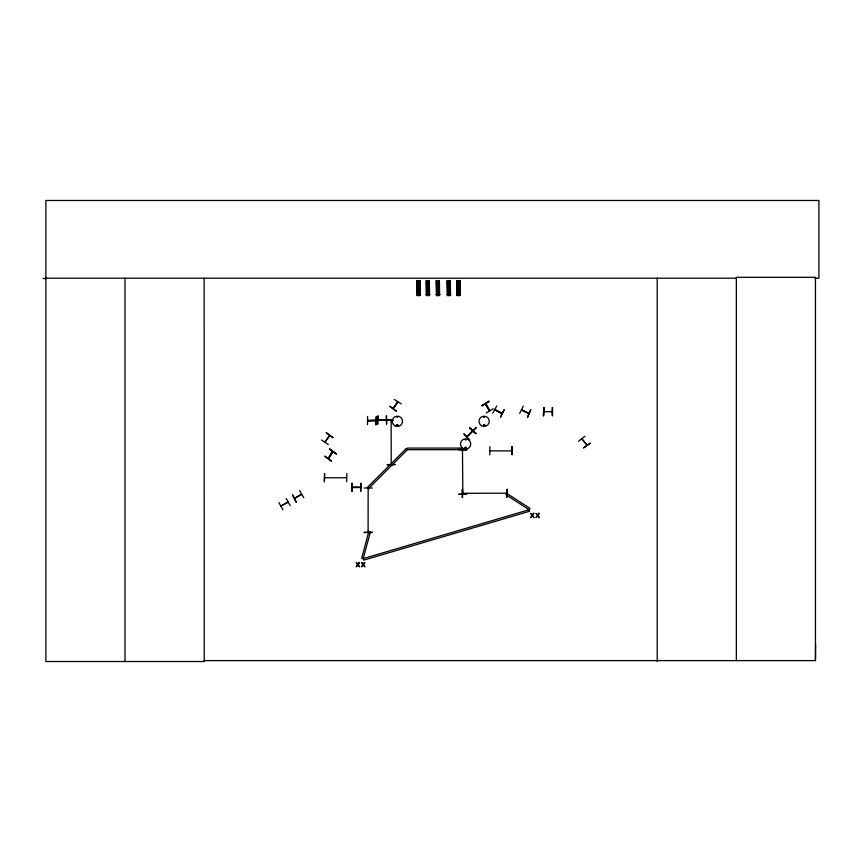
<?xml version="1.0" encoding="UTF-8"?>
<svg xmlns="http://www.w3.org/2000/svg" width="862" height="862" viewBox="0 0 862 862"><rect width="100%" height="100%" fill="white"/><g stroke="black" fill="none" stroke-linecap="round" stroke-linejoin="round"><path stroke-width="1.29" d="M367.514 424.697L367.589 416.454M375.832 420.839C355.047 421.787 379.614 419.147 374.905 420.839M368.419 420.365L367.589 420.43M375.875 424.729L376.306 416.497L375.81 424.729M543.426 415.732L543.879 407.489L543.383 415.732M543.728 415.732L543.76 407.489M544.03 411.799L552.1 411.508M544.687 411.756L543.879 411.422M551.271 411.788L551.982 411.476M552.197 415.764L552.23 407.532M552.542 415.764L552.531 407.532M814.87 278.2L818.9 278.2L818.9 200.48L45.88 200.48L45.88 661.52L204.251 661.52L204.143 660.615L815.463 660.615L815.581 643.946M332.894 451.893C322.507 468.885 332.926 448.531 332.473 452.518M368.44 488.032L368.44 488.948L368.149 488.032M368.483 488.776L368.149 488.118L368.096 532.091L368.149 531.229M391.143 420.602L391.229 464.456L391.542 463.734M391.607 421.173L391.553 420.451L391.186 421.173M462.905 449.975L462.538 450.718M396.606 425.16C398.675 422.746 397.835 427.53 396.692 425.354M396.865 425.009C397.813 427.186 398.179 423.285 396.919 425.16M465.189 439.577L466.008 439.922L465.264 439.491M465.06 447.82C466.536 445.966 465.879 449.835 465.146 447.701M483.593 425.009C485.112 427.132 484.078 422.973 483.787 425.505M484.853 425.354C483.668 422.272 482.882 427.832 484.929 425.16M462.485 449.975L462.819 493.904M462.862 450.546L462.851 449.91M586.893 445.007L581.667 438.855M466.87 436.668L476.287 427.574L468.422 435.644M485.478 403.922L489.627 410.883L485.478 403.761M489.918 410.678L485.726 403.621M393.923 407.855L398.018 401.875M397.856 401.983L393.137 408.534L397.641 401.638M324.855 442.098L329.596 435.45M466.31 448.218C465.717 445.104 464.058 449.662 466.148 448.348M519.646 413.501L523.288 406.11M521.445 409.956L528.654 413.566M522.189 410.323L521.564 409.698M528.029 413.21L528.977 413.297M368.483 532.123L368.43 531.315M385.346 419.772L385.346 420.279M492.741 413.167L496.738 405.959M501.975 413.641L494.799 409.762L502.115 413.361M504.098 409.913L500.499 417.337L503.99 409.859M506.77 493.56L505.854 493.56L506.77 493.269M394.311 399.462L401.239 403.922M321.494 439.965L328.336 444.566M329.672 435.504L325.049 442.325M328.972 457.808L328.174 458.336M332.915 451.699L328.411 458.573M386.154 420.074L378.03 419.923L386.262 419.751M352.439 487.181L360.488 487.45M367.762 420.387L375.66 420.419M466.924 436.603L472.57 430.72M475.964 433.338L469.704 427.972L475.943 433.37M301.625 494.454L294.782 498.408M578.542 441.301L584.996 436.183M583.671 447.884L590.384 443.09L583.606 447.798M481.987 405.668L489.131 401.552M493.323 408.717L486.222 412.898M278.911 502.6L282.93 509.787M286.141 498.419L290.16 505.617M299.62 490.64L303.79 497.751M287.951 501.964L280.893 506.048L288.22 502.244M294.545 498.161L301.495 494.12M494.928 409.504L502.04 413.318M501.867 413.588L494.723 409.762M418.857 295.106L418.469 294.664M397.404 416.583L397.177 417.423L397.608 416.68M386.176 415.775L386.467 424.018M379.851 420.387L391.122 420.16M511.985 446.591L512.017 454.834L512.05 446.591M490.359 450.858L511.629 450.901M489.735 454.834L489.875 446.602M346.858 473.453L346.707 481.696M324.64 477.742L346.265 477.763M439.458 280.581L436.291 280.635L436.452 295.515L439.62 295.461L439.394 280.581M456.882 280.635L460.06 280.581L460.222 295.461L457.043 295.515L456.946 280.635M417.176 282.143L419.923 282.111M426.442 282.143L429.19 282.111M436.517 282.143L439.264 282.111M447.389 282.143L450.136 282.111M457.108 282.143L459.855 282.111M417.186 283.145L419.934 283.113M426.453 283.145L429.201 283.113M436.528 283.145L439.275 283.113M447.4 283.145L450.147 283.113M457.119 283.145L459.866 283.113M417.208 284.654L419.956 284.632M426.474 284.654L429.222 284.632M436.538 284.654L439.286 284.632M447.41 284.654L450.158 284.632M457.14 284.654L459.888 284.632M417.219 286.001L419.966 285.968M426.485 286.001L429.233 285.968M436.549 286.001L439.297 285.968M447.421 286.001L450.169 285.968M457.151 286.001L459.899 285.968M417.23 287.509L419.977 287.477M426.496 287.509L429.244 287.477M436.571 287.509L439.318 287.477M447.443 287.509L450.19 287.477M457.162 287.509L459.909 287.477M417.305 293.985L420.053 293.964M426.571 293.985L429.319 293.964M436.646 293.985L439.394 293.964M447.518 293.985L450.266 293.964M416.852 294.416L420.516 294.492M426.119 294.416L429.782 294.384L426.119 294.535M457.237 293.985L459.985 293.964M436.194 294.416L439.857 294.384L436.194 294.535M447.066 294.535L450.729 294.492M456.785 294.416L460.448 294.384L456.785 294.535M387.243 420.042L393.137 420.397L387.243 420.344M462.086 449.35L466.795 449.77L458.552 449.371M462.086 449.382L466.784 449.361M458.552 449.716L466.795 449.662M387.253 464.629L395.486 464.51L387.253 464.984M351.868 483.205L351.965 491.448M352.472 487.493L360.51 487.418L352.353 487.472M364.173 488L372.416 488.011M507.201 489.293L506.802 497.536L507.168 489.293M360.618 491.394L360.984 483.151L360.736 491.394M463.465 493.236L462.657 493.269L506.748 493.226L505.94 493.279M463.497 493.549L462.668 493.56M505.94 493.56L506.684 493.56M462.226 497.536L462.215 489.293M364.173 532.285L372.416 532.231M364.184 532.587L372.416 532.576M43.1 278.523L45.88 278.512M45.88 278.2L736.342 278.2M581.947 438.747L586.968 445.061M521.736 409.73L528.902 413.264M483.916 417.423L484.25 416.594L484.035 417.423M521.532 410.032L528.859 413.566M329.424 449.253L336.255 453.843M462.808 493.075L462.819 493.818M469.747 427.929L475.684 433.629M485.532 403.933L489.551 410.926M368.527 488.204L368.44 488.862M386.596 415.775L386.769 424.007M459.985 280.581L460.006 295.472M459.812 280.592L459.855 295.472L459.629 280.592M459.457 280.592L459.489 295.472M459.274 280.592L459.317 295.472L459.101 280.592M459.047 295.483L458.207 295.483M457.776 280.624L458.013 295.504M457.625 280.624L457.819 295.504M457.431 280.624L457.582 295.504L457.302 280.624M457.065 280.635L457.28 295.515M450.266 280.581L450.298 295.472L450.083 280.592M449.91 280.592L450.061 295.472M449.727 280.592L449.77 295.472L449.436 280.592M449.382 280.592L449.522 295.472M449.328 295.483L448.488 295.483M448.057 280.624L448.283 295.504M447.874 280.624L448.089 295.504M447.701 280.624L447.852 295.504M447.518 280.624L447.744 295.504M447.346 280.635L447.529 295.515M439.221 280.592L439.404 295.472M439.027 280.592L439.189 295.472M438.93 280.592L439.017 295.472M438.683 280.592L438.898 295.472M438.51 280.592L438.661 295.472M438.456 295.483L437.616 295.483M437.249 280.624L437.4 295.504M437.346 295.504L437.066 280.624L437.045 295.504M436.818 280.624L436.862 295.504M436.495 280.635L436.808 295.504M436.355 280.635L436.635 295.515M429.201 280.592L429.341 295.472M428.974 280.592L429.125 295.472M428.845 280.592L428.953 295.472M428.64 280.592L428.834 295.472M428.425 280.592L428.651 295.472M427.186 280.624L427.326 295.504M427.11 280.624L427.153 295.504L426.819 280.624M426.755 280.624L426.798 295.504M426.582 280.624L426.615 295.515L426.399 280.635M419.902 280.592L420.074 295.472M419.708 280.592L419.859 295.472M419.525 280.592L419.751 295.472M419.374 280.592L419.503 295.472M419.223 280.592L419.32 295.472M419.115 295.483L418.275 295.483M417.844 280.624L418.081 295.504M417.671 280.624L417.854 295.504M417.488 280.624L417.714 295.504M417.38 280.624L417.477 295.504M417.186 280.624L417.327 295.515M462.517 489.293L462.571 497.536M391.219 463.713L391.229 464.456M352.213 483.205L352.267 491.448M815.463 660.615L815.463 277.305L736.342 277.305L736.342 660.615M657.21 278.2L657.21 661.52M204.132 278.2L204.251 661.52M125.012 278.2L125.012 661.52M418.005 286.593C418.781 288.91 419.805 284.923 418.005 286.593M427.272 286.593C428.048 288.91 429.071 284.923 427.272 286.593M437.346 286.593C438.122 288.91 439.135 284.923 437.346 286.593M448.218 286.593C448.983 288.91 450.007 284.923 448.218 286.593M457.937 286.593C458.713 288.91 459.737 284.923 457.937 286.593M368.785 531.682L361.684 558.21L363.225 558.619L529.117 509.733L529.99 508.386L506.931 493.473L506.059 494.81L529.117 509.733L529.57 511.263L363.678 560.16L363.225 558.619L370.337 532.091L368.785 531.682M530.712 409.73L527.522 417.337L530.712 409.73M358.969 562.53L357.924 564.244L356.221 562.53L357.558 564.707L356.178 566.884L357.881 565.138L359.605 566.884L358.236 564.675L359.605 562.53L358.969 562.53M364.324 562.53L363.268 564.244L361.566 562.53L362.902 564.707L361.523 566.884L363.225 565.138L364.949 566.884L363.592 564.675L364.949 562.53L364.324 562.53M533.406 513.321L532.35 515.023L530.647 513.321L531.994 515.487L530.615 517.663L532.317 515.929L534.041 517.663L532.673 515.465L534.031 513.321L533.406 513.321M538.75 513.321L537.694 515.023L535.992 513.321L537.338 515.487L535.959 517.663L537.662 515.929L539.386 517.663L538.017 515.465L539.386 513.321L538.75 513.321M389.807 406.358L396.455 411.249L389.807 406.358M326.289 432.713L332.915 437.627L326.289 432.713M324.812 456.213L331.45 461.116L324.812 456.213M329.607 448.962L336.223 453.897L329.607 448.962M464.004 433.909L469.628 439.943L463.961 433.952M406.261 448.552L367.427 487.386L368.559 488.517L407.392 449.684L462.323 449.684L462.323 448.078L407.392 448.078L407.392 449.684L406.261 448.552M488.926 401.207L482.052 405.776L488.926 401.207M292.487 494.766L296.205 502.126L292.487 494.766M377.944 415.947L377.653 424.201L377.89 415.947M324.575 473.453L324.371 481.696L324.575 473.453M420.128 280.581L416.949 280.635L417.176 295.515L420.29 295.461L420.128 280.581M429.395 280.581L426.216 280.635L426.388 295.515L429.556 295.461L429.33 280.581M450.33 280.581L447.152 280.635L447.313 295.515L450.492 295.461L450.33 280.581M466.795 493.883L458.562 494.389L466.795 493.883M463.045 448.423A5.14 5.14 0 0 0 470.76 443.973A5.14 5.14 0 0 0 463.045 439.523A5.14 5.14 0 0 0 463.045 448.423M481.567 425.763A5.15 5.15 0 0 0 489.282 421.302A5.15 5.15 0 0 0 481.567 416.852A5.15 5.15 0 0 0 481.567 425.763M394.828 425.763A5.15 5.15 0 0 0 402.554 421.302A5.15 5.15 0 0 0 394.828 416.852A5.15 5.15 0 0 0 394.828 425.763"/></g></svg>
